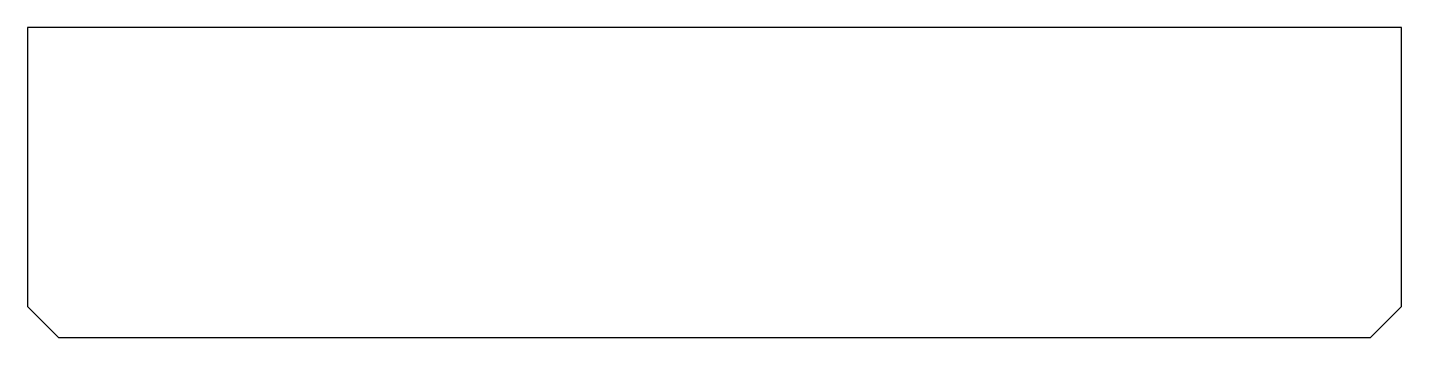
# Model space of a CAD drawing. Header units: millimetres. Extents: x -10917 to -10519, y -14451 to -14361.
import ezdxf

# ---------------------------------------------------------------- set-up
doc = ezdxf.new("R2010")
doc.units = ezdxf.units.MM
doc.header["$MEASUREMENT"] = 0

msp = doc.modelspace()

# ---------------------------------------------------------------- linework, layer by layer
for p, q in [((-10917, -14361), (-10917, -14442)), ((-10519, -14361), (-10917, -14361)), ((-10519, -14442), (-10519, -14361)), ((-10908, -14451), (-10917, -14442)), ((-10528, -14451), (-10519, -14442)), ((-10908, -14451), (-10528, -14451))]:
    msp.add_line(p, q)

doc.saveas('drawing.dxf')
